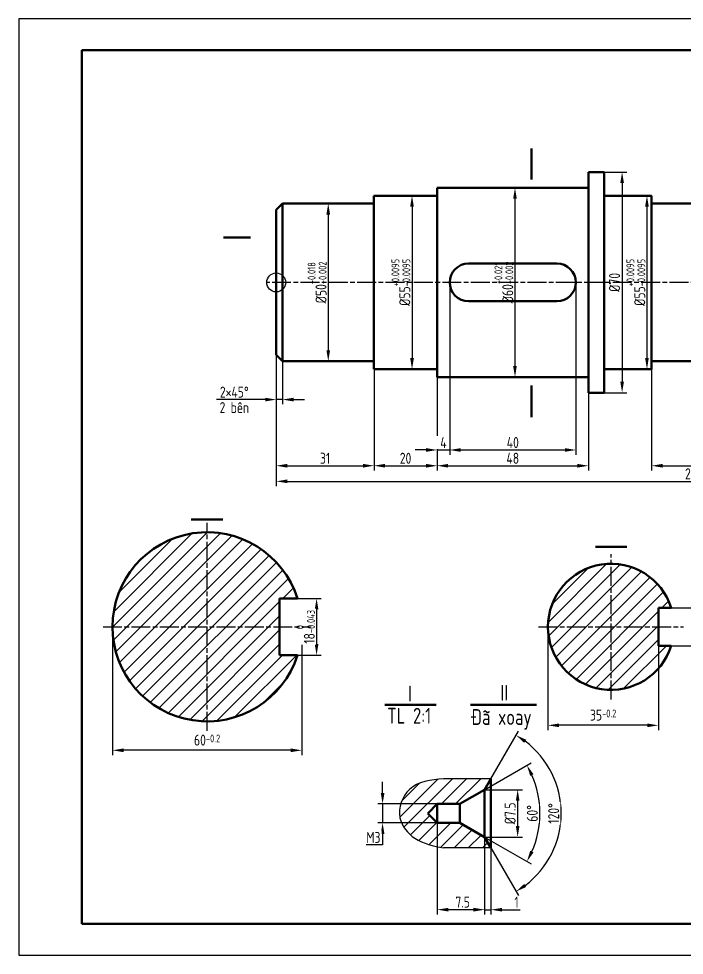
# Model space of a CAD drawing. Header units: millimetres. Extents: x -1651 to -1231, y -4335 to -4038.
# Drawn here: x -1651.2 to -1440.2, y -4334.6 to -4037.6 of the extents above; entities that cross this region are included whole.
import ezdxf

# ---------------------------------------------------------------- set-up
doc = ezdxf.new("R2010")
doc.units = ezdxf.units.MM
doc.header["$LTSCALE"] = 0.5
doc.linetypes.add('AM_ISO08W050', pattern=[18, 12, -1.5, 3, -1.5])
for name, color, linetype, lineweight in [('AM_0', 7, 'Continuous', 50), ('AM_4', 3, 'Continuous', 25), ('AM_5', 3, 'Continuous', 25), ('AM_7', 4, 'AM_ISO08W050', 25), ('AM_8', 1, 'Continuous', 25)]:
    doc.layers.add(name, color=color, linetype=linetype, lineweight=lineweight)
doc.styles.add('MyTemplate', font='tcvn+7284-2003i.ttf', dxfattribs={"width": 0.8, "height": 3.5})
doc.dimstyles.new('MyTemplate', dxfattribs={"dimtxt": 3.5, "dimasz": 3.5, "dimexe": 1.5, "dimexo": 0, "dimtad": 1, "dimtoh": 1, "dimdsep": 46, "dimtxsty": 'MyTemplate', "dimcen": 5, "dimclrd": 3, "dimclre": 3, "dimclrt": 1, "dimadec": 0, "dimazin": 0, "dimtfac": 1, "dimtmove": 0, "dimatfit": 3, "dimfxl": 1, "dimtfill": 1, "dimlwd": 25, "dimlwe": 25, "dimarcsym": 0})
doc.dimstyles.new('MyTemplate$2', dxfattribs={"dimtxt": 3.5, "dimasz": 3.5, "dimexe": 1.5, "dimexo": 0, "dimtad": 1, "dimtoh": 1, "dimdsep": 46, "dimtxsty": 'MyTemplate', "dimcen": 5, "dimclrd": 3, "dimclre": 3, "dimclrt": 1, "dimadec": 0, "dimazin": 0, "dimtfac": 1, "dimtmove": 0, "dimatfit": 3, "dimfxl": 1, "dimtfill": 1, "dimlwd": 25, "dimlwe": 25, "dimarcsym": 0})

# ---------------------------------------------------------------- blocks, each defined once
blk = doc.blocks.new('*D3')
at = {"color": 3, "lineweight": 25, "transparency": 16777216}
for p, q in [((-1553.04, -4096.17), (-1554.54, -4096.17)), ((-1553.04, -4099.67), (-1553.04, -4142.67)), ((-1553.04, -4146.17), (-1554.54, -4146.17))]:
    blk.add_line(p, q, dxfattribs=at)
at = {"color": 3, "transparency": 16777216}
for points in [[(-1553.63, -4099.67), (-1552.46, -4099.67), (-1553.04, -4096.17)], [(-1553.63, -4142.67), (-1552.46, -4142.67), (-1553.04, -4146.17)]]:
    blk.add_solid(points, dxfattribs=at)
at = {"layer": 'Defpoints', "color": 0, "transparency": 16777216}
for p in [(-1553.04, -4096.17), (-1553.04, -4146.17), (-1553.04, -4146.17)]:
    blk.add_point(p, dxfattribs=at)
at = {"color": 1, "transparency": 16777216, "insert": (-1556.57, -4121.17), "char_height": 3.5, "attachment_point": 5, "rotation": 90, "style": 'MyTemplate', "bg_fill": 3, "box_fill_scale": 1.1, "bg_fill_color": 256, "bg_fill_true_color": 13158600, "bg_fill_transparency": 0}
blk.add_mtext('%%c50{}{\\H0.71x;\\C3;\\S+0.018^ +0.002;}', dxfattribs=at)
blk = doc.blocks.new('*D4')
at = {"color": 3, "lineweight": 25, "transparency": 16777216}
for p, q in [((-1528.54, -4093.67), (-1524.99, -4093.67)), ((-1526.49, -4097.17), (-1526.49, -4145.17)), ((-1528.54, -4148.67), (-1524.99, -4148.67))]:
    blk.add_line(p, q, dxfattribs=at)
at = {"color": 3, "transparency": 16777216}
for points in [[(-1527.08, -4097.17), (-1525.91, -4097.17), (-1526.49, -4093.67)], [(-1527.08, -4145.17), (-1525.91, -4145.17), (-1526.49, -4148.67)]]:
    blk.add_solid(points, dxfattribs=at)
at = {"layer": 'Defpoints', "color": 0, "transparency": 16777216}
for p in [(-1528.54, -4093.67), (-1528.54, -4148.67), (-1526.49, -4148.67)]:
    blk.add_point(p, dxfattribs=at)
at = {"color": 1, "transparency": 16777216, "insert": (-1530.02, -4121.17), "char_height": 3.5, "attachment_point": 5, "rotation": 90, "style": 'MyTemplate', "bg_fill": 3, "box_fill_scale": 1.1, "bg_fill_color": 256, "bg_fill_true_color": 13158600, "bg_fill_transparency": 0}
blk.add_mtext('%%c55{}{\\H0.71x;\\C3;\\S+0.0095^ -0.0095;}', dxfattribs=at)
blk = doc.blocks.new('*D5')
at = {"color": 3, "lineweight": 25, "transparency": 16777216}
for p, q in [((-1494.54, -4091.17), (-1492.35, -4091.17)), ((-1493.85, -4094.67), (-1493.85, -4147.67)), ((-1494.54, -4151.17), (-1492.35, -4151.17))]:
    blk.add_line(p, q, dxfattribs=at)
at = {"color": 3, "transparency": 16777216}
for points in [[(-1494.44, -4094.67), (-1493.27, -4094.67), (-1493.85, -4091.17)], [(-1494.44, -4147.67), (-1493.27, -4147.67), (-1493.85, -4151.17)]]:
    blk.add_solid(points, dxfattribs=at)
at = {"layer": 'Defpoints', "color": 0, "transparency": 16777216}
for p in [(-1494.54, -4091.17), (-1494.54, -4151.17), (-1493.85, -4151.17)]:
    blk.add_point(p, dxfattribs=at)
at = {"color": 1, "transparency": 16777216, "insert": (-1497.38, -4121.17), "char_height": 3.5, "attachment_point": 5, "rotation": 90, "style": 'MyTemplate', "bg_fill": 3, "box_fill_scale": 1.1, "bg_fill_color": 256, "bg_fill_true_color": 13158600, "bg_fill_transparency": 0}
blk.add_mtext('%%c60{}{\\H0.71x;\\C3;\\S+0.021^ +0.002;}', dxfattribs=at)
blk = doc.blocks.new('*D6')
at = {"color": 3, "lineweight": 25, "transparency": 16777216}
for p, q in [((-1465.54, -4086.17), (-1458.39, -4086.17)), ((-1459.89, -4089.67), (-1459.89, -4152.67)), ((-1465.54, -4156.17), (-1458.39, -4156.17))]:
    blk.add_line(p, q, dxfattribs=at)
at = {"color": 3, "transparency": 16777216}
for points in [[(-1460.47, -4089.67), (-1459.31, -4089.67), (-1459.89, -4086.17)], [(-1460.47, -4152.67), (-1459.31, -4152.67), (-1459.89, -4156.17)]]:
    blk.add_solid(points, dxfattribs=at)
at = {"layer": 'Defpoints', "color": 0, "transparency": 16777216}
for p in [(-1465.54, -4086.17), (-1465.54, -4156.17), (-1459.89, -4156.17)]:
    blk.add_point(p, dxfattribs=at)
at = {"color": 1, "transparency": 16777216, "insert": (-1462.29, -4121.17), "char_height": 3.5, "attachment_point": 5, "rotation": 90, "style": 'MyTemplate', "bg_fill": 3, "box_fill_scale": 1.1, "bg_fill_color": 256, "bg_fill_true_color": 13158600, "bg_fill_transparency": 0}
blk.add_mtext('%%c70', dxfattribs=at)
blk = doc.blocks.new('*D7')
at = {"color": 3, "lineweight": 25, "transparency": 16777216}
for p, q in [((-1454.75, -4093.67), (-1450.51, -4093.67)), ((-1452.01, -4097.17), (-1452.01, -4145.17)), ((-1454.75, -4148.67), (-1450.51, -4148.67))]:
    blk.add_line(p, q, dxfattribs=at)
at = {"color": 3, "transparency": 16777216}
for points in [[(-1452.59, -4097.17), (-1451.43, -4097.17), (-1452.01, -4093.67)], [(-1452.59, -4145.17), (-1451.43, -4145.17), (-1452.01, -4148.67)]]:
    blk.add_solid(points, dxfattribs=at)
at = {"layer": 'Defpoints', "color": 0, "transparency": 16777216}
for p in [(-1454.75, -4093.67), (-1454.75, -4148.67), (-1452.01, -4148.67)]:
    blk.add_point(p, dxfattribs=at)
at = {"color": 1, "transparency": 16777216, "insert": (-1455.53, -4121.17), "char_height": 3.5, "attachment_point": 5, "rotation": 90, "style": 'MyTemplate', "bg_fill": 3, "box_fill_scale": 1.1, "bg_fill_color": 256, "bg_fill_true_color": 13158600, "bg_fill_transparency": 0}
blk.add_mtext('%%c55{}{\\H0.71x;\\C3;\\S+0.0095^ -0.0095;}', dxfattribs=at)
blk = doc.blocks.new('*D13')
at = {"color": 3, "lineweight": 25, "transparency": 16777216}
for p, q in [((-1538.54, -4148.67), (-1538.54, -4180.81)), ((-1518.54, -4148.67), (-1518.54, -4180.81)), ((-1535.04, -4179.31), (-1522.04, -4179.31))]:
    blk.add_line(p, q, dxfattribs=at)
at = {"color": 3, "transparency": 16777216}
for points in [[(-1535.04, -4178.73), (-1535.04, -4179.9), (-1538.54, -4179.31)], [(-1522.04, -4178.73), (-1522.04, -4179.9), (-1518.54, -4179.31)]]:
    blk.add_solid(points, dxfattribs=at)
at = {"layer": 'Defpoints', "color": 0, "transparency": 16777216}
for p in [(-1538.54, -4148.67), (-1518.54, -4148.67), (-1518.54, -4179.31)]:
    blk.add_point(p, dxfattribs=at)
at = {"color": 1, "transparency": 16777216, "insert": (-1528.54, -4176.94), "char_height": 3.5, "attachment_point": 5, "style": 'MyTemplate', "bg_fill": 3, "box_fill_scale": 1.1, "bg_fill_color": 256, "bg_fill_true_color": 13158600, "bg_fill_transparency": 0}
blk.add_mtext('20', dxfattribs=at)
blk = doc.blocks.new('*D14')
at = {"color": 3, "lineweight": 25, "transparency": 16777216}
for p, q in [((-1518.54, -4151.17), (-1518.54, -4180.81)), ((-1470.54, -4151.17), (-1470.54, -4180.81)), ((-1515.04, -4179.31), (-1474.04, -4179.31))]:
    blk.add_line(p, q, dxfattribs=at)
at = {"color": 3, "transparency": 16777216}
for points in [[(-1515.04, -4178.73), (-1515.04, -4179.9), (-1518.54, -4179.31)], [(-1474.04, -4178.73), (-1474.04, -4179.9), (-1470.54, -4179.31)]]:
    blk.add_solid(points, dxfattribs=at)
at = {"layer": 'Defpoints', "color": 0, "transparency": 16777216}
for p in [(-1518.54, -4151.17), (-1470.54, -4151.17), (-1470.54, -4179.31)]:
    blk.add_point(p, dxfattribs=at)
at = {"color": 1, "transparency": 16777216, "insert": (-1494.54, -4176.94), "char_height": 3.5, "attachment_point": 5, "style": 'MyTemplate', "bg_fill": 3, "box_fill_scale": 1.1, "bg_fill_color": 256, "bg_fill_true_color": 13158600, "bg_fill_transparency": 0}
blk.add_mtext('48', dxfattribs=at)
blk = doc.blocks.new('*D15')
at = {"color": 3, "lineweight": 25, "transparency": 16777216}
for p, q in [((-1518.54, -4121.17), (-1518.54, -4175.81)), ((-1514.54, -4121.17), (-1514.54, -4175.81)), ((-1522.04, -4174.31), (-1525.54, -4174.31)), ((-1518.54, -4174.31), (-1514.54, -4174.31)), ((-1511.04, -4174.31), (-1507.54, -4174.31))]:
    blk.add_line(p, q, dxfattribs=at)
at = {"color": 3, "transparency": 16777216}
for points in [[(-1522.04, -4173.73), (-1522.04, -4174.9), (-1518.54, -4174.31)], [(-1511.04, -4173.73), (-1511.04, -4174.9), (-1514.54, -4174.31)]]:
    blk.add_solid(points, dxfattribs=at)
at = {"layer": 'Defpoints', "color": 0, "transparency": 16777216}
for p in [(-1518.54, -4121.17), (-1514.54, -4121.17)]:
    blk.add_point(p, dxfattribs=at)
at = {"color": 1, "transparency": 16777216, "insert": (-1516.54, -4171.94), "char_height": 3.5, "attachment_point": 5, "style": 'MyTemplate', "bg_fill": 3, "box_fill_scale": 1.1, "bg_fill_color": 256, "bg_fill_true_color": 13158600, "bg_fill_transparency": 0}
blk.add_mtext('4', dxfattribs=at)
at = {"layer": 'Defpoints', "color": 0, "transparency": 16777216}
blk.add_point((-1514.54, -4174.31), dxfattribs=at)
blk = doc.blocks.new('*D16')
at = {"color": 3, "lineweight": 25, "transparency": 16777216}
for p, q in [((-1569.54, -4143.45), (-1569.54, -4159.83)), ((-1567.54, -4146.17), (-1567.54, -4159.83)), ((-1573.04, -4158.33), (-1588.43, -4158.33)), ((-1567.54, -4158.33), (-1569.54, -4158.33)), ((-1564.04, -4158.33), (-1560.54, -4158.33))]:
    blk.add_line(p, q, dxfattribs=at)
at = {"color": 3, "transparency": 16777216}
for points in [[(-1573.04, -4157.75), (-1573.04, -4158.92), (-1569.54, -4158.33)], [(-1564.04, -4157.75), (-1564.04, -4158.92), (-1567.54, -4158.33)]]:
    blk.add_solid(points, dxfattribs=at)
at = {"layer": 'Defpoints', "color": 0, "transparency": 16777216}
for p in [(-1569.54, -4143.45), (-1567.54, -4146.17), (-1567.54, -4158.33)]:
    blk.add_point(p, dxfattribs=at)
at = {"color": 1, "transparency": 16777216, "insert": (-1582.82, -4155.96), "char_height": 3.5, "attachment_point": 5, "style": 'MyTemplate', "bg_fill": 3, "box_fill_scale": 1.1, "bg_fill_color": 256, "bg_fill_true_color": 13158600, "bg_fill_transparency": 0}
blk.add_mtext('2×45%%d', dxfattribs=at)
at = {"color": 1, "transparency": 16777216, "insert": (-1582.82, -4160.88), "char_height": 3.5, "attachment_point": 5, "style": 'MyTemplate', "bg_fill": 3, "box_fill_scale": 1.1, "bg_fill_color": 256, "bg_fill_true_color": 13158600, "bg_fill_transparency": 0}
blk.add_mtext('2 bên', dxfattribs=at)
blk = doc.blocks.new('*D18')
at = {"layer": 'AM_0', "color": 3, "lineweight": 25, "transparency": 16777216}
for p, q in [((-1621.45, -4230.39), (-1621.45, -4271.06)), ((-1561.45, -4230.39), (-1561.45, -4271.06)), ((-1564.95, -4269.56), (-1617.95, -4269.56))]:
    blk.add_line(p, q, dxfattribs=at)
at = {"layer": 'AM_0', "color": 3, "transparency": 16777216}
for points in [[(-1617.95, -4268.97), (-1617.95, -4270.14), (-1621.45, -4269.56)], [(-1564.95, -4268.97), (-1564.95, -4270.14), (-1561.45, -4269.56)]]:
    blk.add_solid(points, dxfattribs=at)
at = {"layer": 'Defpoints', "color": 0, "transparency": 16777216}
for p in [(-1621.45, -4230.39), (-1561.45, -4230.39), (-1621.45, -4269.56)]:
    blk.add_point(p, dxfattribs=at)
at = {"layer": 'AM_0', "color": 1, "transparency": 16777216, "insert": (-1591.45, -4266.31), "char_height": 3.5, "attachment_point": 5, "style": 'MyTemplate', "bg_fill": 3, "box_fill_scale": 1.1, "bg_fill_color": 256, "bg_fill_true_color": 13158600, "bg_fill_transparency": 0}
blk.add_mtext('60{}{\\A0;{\\H1.5x;}{\\A2;\\H0.71x;\\C3;-0.2}}', dxfattribs=at)
blk = doc.blocks.new('*D19')
at = {"layer": 'AM_0', "color": 3, "lineweight": 25, "transparency": 16777216}
for p, q in [((-1483.39, -4230.39), (-1483.39, -4263.13)), ((-1448.39, -4230.39), (-1448.39, -4263.13)), ((-1451.89, -4261.63), (-1479.89, -4261.63))]:
    blk.add_line(p, q, dxfattribs=at)
at = {"layer": 'AM_0', "color": 3, "transparency": 16777216}
for points in [[(-1479.89, -4261.05), (-1479.89, -4262.22), (-1483.39, -4261.63)], [(-1451.89, -4261.05), (-1451.89, -4262.22), (-1448.39, -4261.63)]]:
    blk.add_solid(points, dxfattribs=at)
at = {"layer": 'Defpoints', "color": 0, "transparency": 16777216}
for p in [(-1483.39, -4230.39), (-1448.39, -4230.39), (-1483.39, -4261.63)]:
    blk.add_point(p, dxfattribs=at)
at = {"layer": 'AM_0', "color": 1, "transparency": 16777216, "insert": (-1465.89, -4258.38), "char_height": 3.5, "attachment_point": 5, "style": 'MyTemplate', "bg_fill": 3, "box_fill_scale": 1.1, "bg_fill_color": 256, "bg_fill_true_color": 13158600, "bg_fill_transparency": 0}
blk.add_mtext('35{}{\\A0;{\\H1.5x;}{\\A2;\\H0.71x;\\C3;-0.2}}', dxfattribs=at)
blk = doc.blocks.new('*D20')
at = {"color": 3, "lineweight": 25, "transparency": 16777216}
for p, q in [((-1568.45, -4221.39), (-1555.24, -4221.39)), ((-1556.74, -4224.89), (-1556.74, -4235.89)), ((-1568.45, -4239.39), (-1555.24, -4239.39))]:
    blk.add_line(p, q, dxfattribs=at)
at = {"color": 3, "transparency": 16777216}
for points in [[(-1557.33, -4224.89), (-1556.16, -4224.89), (-1556.74, -4221.39)], [(-1557.33, -4235.89), (-1556.16, -4235.89), (-1556.74, -4239.39)]]:
    blk.add_solid(points, dxfattribs=at)
at = {"layer": 'Defpoints', "color": 0, "transparency": 16777216}
for p in [(-1568.45, -4221.39), (-1568.45, -4239.39), (-1556.74, -4239.39)]:
    blk.add_point(p, dxfattribs=at)
at = {"color": 1, "transparency": 16777216, "insert": (-1560.27, -4230.39), "char_height": 3.5, "attachment_point": 5, "rotation": 90, "style": 'MyTemplate', "bg_fill": 3, "box_fill_scale": 1.1, "bg_fill_color": 256, "bg_fill_true_color": 13158600, "bg_fill_transparency": 0}
blk.add_mtext('18{}{\\H0.71x;\\C3;\\S 0^ -0.043;}', dxfattribs=at)
blk = doc.blocks.new('*D21')
at = {"color": 3, "lineweight": 25, "transparency": 16777216}
for p, q in [((-1437.42, -4224.39), (-1437.42, -4220.89)), ((-1437.42, -4220.89), (-1426.01, -4220.89)), ((-1444.31, -4224.39), (-1435.92, -4224.39)), ((-1437.42, -4232.89), (-1437.42, -4227.89)), ((-1444.31, -4236.39), (-1435.92, -4236.39))]:
    blk.add_line(p, q, dxfattribs=at)
at = {"color": 3, "transparency": 16777216}
for points in [[(-1438.01, -4227.89), (-1436.84, -4227.89), (-1437.42, -4224.39)], [(-1438.01, -4232.89), (-1436.84, -4232.89), (-1437.42, -4236.39)]]:
    blk.add_solid(points, dxfattribs=at)
at = {"layer": 'Defpoints', "color": 0, "transparency": 16777216}
for p in [(-1444.31, -4224.39), (-1437.42, -4224.39), (-1444.31, -4236.39)]:
    blk.add_point(p, dxfattribs=at)
at = {"color": 1, "transparency": 16777216, "insert": (-1431.41, -4217.37), "char_height": 3.5, "attachment_point": 5, "style": 'MyTemplate', "bg_fill": 3, "box_fill_scale": 1.1, "bg_fill_color": 256, "bg_fill_true_color": 13158600, "bg_fill_transparency": 0}
blk.add_mtext('12{}{\\H0.71x;\\C3;\\S 0^ -0.043;}', dxfattribs=at)
blk = doc.blocks.new('*D22')
at = {"layer": 'AM_4', "color": 3, "lineweight": 25, "transparency": 16777216}
for p, q in [((-1518.5, -4289.56), (-1518.5, -4321.59)), ((-1503.5, -4289.56), (-1503.5, -4321.59)), ((-1515, -4320.09), (-1507, -4320.09))]:
    blk.add_line(p, q, dxfattribs=at)
at = {"layer": 'AM_4', "color": 3, "transparency": 16777216}
for points in [[(-1515, -4319.51), (-1515, -4320.68), (-1518.5, -4320.09)], [(-1507, -4319.51), (-1507, -4320.68), (-1503.5, -4320.09)]]:
    blk.add_solid(points, dxfattribs=at)
at = {"layer": 'Defpoints', "color": 0, "transparency": 16777216}
for p in [(-1518.5, -4289.56), (-1503.5, -4289.56), (-1503.5, -4320.09)]:
    blk.add_point(p, dxfattribs=at)
at = {"layer": 'AM_4', "color": 1, "transparency": 16777216, "insert": (-1510.43, -4317.69), "char_height": 3.5, "attachment_point": 5, "style": 'MyTemplate', "bg_fill": 3, "box_fill_scale": 1.1, "bg_fill_color": 256, "bg_fill_true_color": 13158600, "bg_fill_transparency": 0}
blk.add_mtext('7.5\\P', dxfattribs=at)
blk = doc.blocks.new('*D23')
at = {"layer": 'AM_4', "color": 3, "lineweight": 25, "transparency": 16777216}
for p, q in [((-1503.5, -4289.56), (-1503.5, -4321.61)), ((-1501.5, -4289.56), (-1501.5, -4321.61)), ((-1507, -4320.11), (-1510.5, -4320.11)), ((-1503.5, -4320.11), (-1501.5, -4320.11)), ((-1498, -4320.11), (-1492.23, -4320.11))]:
    blk.add_line(p, q, dxfattribs=at)
at = {"layer": 'AM_4', "color": 3, "transparency": 16777216}
for points in [[(-1507, -4319.53), (-1507, -4320.69), (-1503.5, -4320.11)], [(-1498, -4319.53), (-1498, -4320.69), (-1501.5, -4320.11)]]:
    blk.add_solid(points, dxfattribs=at)
at = {"layer": 'Defpoints', "color": 0, "transparency": 16777216}
for p in [(-1503.5, -4289.56), (-1501.5, -4289.56), (-1501.5, -4320.11)]:
    blk.add_point(p, dxfattribs=at)
at = {"layer": 'AM_4', "color": 1, "transparency": 16777216, "insert": (-1493.36, -4317.74), "char_height": 3.5, "attachment_point": 5, "style": 'MyTemplate', "bg_fill": 3, "box_fill_scale": 1.1, "bg_fill_color": 256, "bg_fill_true_color": 13158600, "bg_fill_transparency": 0}
blk.add_mtext('1', dxfattribs=at)
blk = doc.blocks.new('*D24')
at = {"layer": 'AM_4', "color": 3, "lineweight": 25, "transparency": 16777216}
for p, q in [((-1503.5, -4282.05), (-1491.5, -4282.05)), ((-1493, -4285.55), (-1493, -4293.56)), ((-1503.5, -4297.06), (-1491.5, -4297.06))]:
    blk.add_line(p, q, dxfattribs=at)
at = {"layer": 'AM_4', "color": 3, "transparency": 16777216}
for points in [[(-1493.58, -4285.55), (-1492.41, -4285.55), (-1493, -4282.05)], [(-1493.58, -4293.56), (-1492.41, -4293.56), (-1493, -4297.06)]]:
    blk.add_solid(points, dxfattribs=at)
at = {"layer": 'Defpoints', "color": 0, "transparency": 16777216}
for p in [(-1503.5, -4282.05), (-1503.5, -4297.06), (-1493, -4297.06)]:
    blk.add_point(p, dxfattribs=at)
at = {"layer": 'AM_4', "color": 1, "transparency": 16777216, "insert": (-1495.39, -4289.56), "char_height": 3.5, "attachment_point": 5, "rotation": 90, "style": 'MyTemplate', "bg_fill": 3, "box_fill_scale": 1.1, "bg_fill_color": 256, "bg_fill_true_color": 13158600, "bg_fill_transparency": 0}
blk.add_mtext('%%c7.5', dxfattribs=at)
blk = doc.blocks.new('*D25')
at = {"layer": 'AM_5', "color": 3, "lineweight": 25, "transparency": 16777216}
for p, q in [((-1503.5, -4282.05), (-1488.76, -4273.55)), ((-1503.5, -4297.06), (-1488.76, -4305.57))]:
    blk.add_line(p, q, dxfattribs=at)
blk.add_arc((-1516.49, -4289.56), 30.52, 336.5746, 23.4254, dxfattribs=at)
at = {"layer": 'AM_5', "color": 3, "transparency": 16777216}
for points in [[(-1489.01, -4277.69), (-1487.97, -4277.16), (-1490.06, -4274.3)], [(-1487.97, -4301.95), (-1489.01, -4301.43), (-1490.06, -4304.82)]]:
    blk.add_solid(points, dxfattribs=at)
at = {"layer": 'Defpoints', "color": 0, "transparency": 16777216}
for p in [(-1503.5, -4282.05), (-1511.3, -4286.56), (-1511.3, -4292.56), (-1503.5, -4297.06), (-1486.44, -4294.86)]:
    blk.add_point(p, dxfattribs=at)
at = {"layer": 'AM_5', "color": 1, "transparency": 16777216, "insert": (-1488.35, -4289.56), "char_height": 3.5, "attachment_point": 5, "rotation": 90, "style": 'MyTemplate', "bg_fill": 3, "box_fill_scale": 1.1, "bg_fill_color": 256, "bg_fill_true_color": 13158600, "bg_fill_transparency": 0}
blk.add_mtext('60°', dxfattribs=at)
blk = doc.blocks.new('*D26')
at = {"layer": 'AM_5', "color": 3, "lineweight": 25, "transparency": 16777216}
for p, q in [((-1501.5, -4278.59), (-1492.77, -4263.47)), ((-1501.5, -4300.52), (-1492.77, -4315.64))]:
    blk.add_line(p, q, dxfattribs=at)
blk.add_arc((-1507.83, -4289.56), 28.62, 307.0117, 52.9883, dxfattribs=at)
at = {"layer": 'AM_5', "color": 3, "transparency": 16777216}
for points in [[(-1490.92, -4267.19), (-1490.28, -4266.22), (-1493.52, -4264.77)], [(-1490.28, -4312.89), (-1490.92, -4311.92), (-1493.52, -4314.34)]]:
    blk.add_solid(points, dxfattribs=at)
at = {"layer": 'Defpoints', "color": 0, "transparency": 16777216}
for p in [(-1501.5, -4278.59), (-1503.5, -4282.05), (-1503.5, -4297.06), (-1501.5, -4300.52), (-1480.94, -4299.34)]:
    blk.add_point(p, dxfattribs=at)
at = {"layer": 'AM_5', "color": 1, "transparency": 16777216, "insert": (-1481.59, -4289.56), "char_height": 3.5, "attachment_point": 5, "rotation": 90, "style": 'MyTemplate', "bg_fill": 3, "box_fill_scale": 1.1, "bg_fill_color": 256, "bg_fill_true_color": 13158600, "bg_fill_transparency": 0}
blk.add_mtext('120°', dxfattribs=at)
blk = doc.blocks.new('*D27')
at = {"layer": 'AM_4', "color": 3, "lineweight": 25, "transparency": 16777216}
for p, q in [((-1535.82, -4283.06), (-1535.82, -4279.56)), ((-1518.5, -4286.56), (-1537.32, -4286.56)), ((-1535.82, -4286.56), (-1535.82, -4292.56)), ((-1518.5, -4292.56), (-1537.32, -4292.56)), ((-1535.82, -4296.06), (-1535.82, -4299.56)), ((-1535.82, -4299.56), (-1541.04, -4299.56))]:
    blk.add_line(p, q, dxfattribs=at)
at = {"layer": 'AM_4', "color": 3, "transparency": 16777216}
for points in [[(-1536.4, -4283.06), (-1535.23, -4283.06), (-1535.82, -4286.56)], [(-1536.4, -4296.06), (-1535.23, -4296.06), (-1535.82, -4292.56)]]:
    blk.add_solid(points, dxfattribs=at)
at = {"layer": 'Defpoints', "color": 0, "transparency": 16777216}
for p in [(-1518.5, -4286.56), (-1535.82, -4292.56), (-1518.5, -4292.56)]:
    blk.add_point(p, dxfattribs=at)
at = {"layer": 'AM_4', "color": 1, "transparency": 16777216, "insert": (-1538.74, -4297.18), "char_height": 3.5, "attachment_point": 5, "style": 'MyTemplate', "bg_fill": 3, "box_fill_scale": 1.1, "bg_fill_color": 256, "bg_fill_true_color": 13158600, "bg_fill_transparency": 0}
blk.add_mtext('M3', dxfattribs=at)
blk = doc.blocks.new('*D28')
at = {"layer": 'AM_0', "color": 3, "lineweight": 25, "transparency": 16777216}
for p, q in [((-1514.54, -4121.17), (-1514.54, -4175.82)), ((-1474.54, -4121.17), (-1474.54, -4175.82)), ((-1511.04, -4174.32), (-1478.04, -4174.32))]:
    blk.add_line(p, q, dxfattribs=at)
at = {"layer": 'AM_0', "color": 3, "transparency": 16777216}
for points in [[(-1511.04, -4173.73), (-1511.04, -4174.9), (-1514.54, -4174.32)], [(-1478.04, -4173.73), (-1478.04, -4174.9), (-1474.54, -4174.32)]]:
    blk.add_solid(points, dxfattribs=at)
at = {"layer": 'Defpoints', "color": 0, "transparency": 16777216}
for p in [(-1514.54, -4121.17), (-1474.54, -4121.17), (-1474.54, -4174.32)]:
    blk.add_point(p, dxfattribs=at)
at = {"layer": 'AM_0', "color": 1, "transparency": 16777216, "insert": (-1494.54, -4171.94), "char_height": 3.5, "attachment_point": 5, "style": 'MyTemplate', "bg_fill": 3, "box_fill_scale": 1.1, "bg_fill_color": 256, "bg_fill_true_color": 13158600, "bg_fill_transparency": 0}
blk.add_mtext('40', dxfattribs=at)
blk = doc.blocks.new('*D30')
at = {"layer": 'AM_0', "color": 3, "lineweight": 25, "transparency": 16777216}
for p, q in [((-1450.54, -4146.17), (-1450.54, -4180.81)), ((-1421.54, -4146.17), (-1421.54, -4180.81)), ((-1447.04, -4179.31), (-1425.04, -4179.31))]:
    blk.add_line(p, q, dxfattribs=at)
at = {"layer": 'AM_0', "color": 3, "transparency": 16777216}
for points in [[(-1447.04, -4178.73), (-1447.04, -4179.9), (-1450.54, -4179.31)], [(-1425.04, -4178.73), (-1425.04, -4179.9), (-1421.54, -4179.31)]]:
    blk.add_solid(points, dxfattribs=at)
at = {"layer": 'Defpoints', "color": 0, "transparency": 16777216}
for p in [(-1450.54, -4146.17), (-1421.54, -4146.17), (-1421.54, -4179.31)]:
    blk.add_point(p, dxfattribs=at)
at = {"layer": 'AM_0', "color": 1, "transparency": 16777216, "insert": (-1436.04, -4176.94), "char_height": 3.5, "attachment_point": 5, "style": 'MyTemplate', "bg_fill": 3, "box_fill_scale": 1.1, "bg_fill_color": 256, "bg_fill_true_color": 13158600, "bg_fill_transparency": 0}
blk.add_mtext('29', dxfattribs=at)
blk = doc.blocks.new('*D31')
at = {"layer": 'AM_0', "color": 3, "lineweight": 25, "transparency": 16777216}
for p, q in [((-1569.54, -4121.18), (-1569.54, -4180.81)), ((-1538.54, -4121.18), (-1538.54, -4180.81)), ((-1566.04, -4179.31), (-1542.04, -4179.31))]:
    blk.add_line(p, q, dxfattribs=at)
at = {"layer": 'AM_0', "color": 3, "transparency": 16777216}
for points in [[(-1566.04, -4178.73), (-1566.04, -4179.9), (-1569.54, -4179.31)], [(-1542.04, -4178.73), (-1542.04, -4179.9), (-1538.54, -4179.31)]]:
    blk.add_solid(points, dxfattribs=at)
at = {"layer": 'Defpoints', "color": 0, "transparency": 16777216}
for p in [(-1569.54, -4121.18), (-1538.54, -4121.18), (-1538.54, -4179.31)]:
    blk.add_point(p, dxfattribs=at)
at = {"layer": 'AM_0', "color": 1, "transparency": 16777216, "insert": (-1554.04, -4176.94), "char_height": 3.5, "attachment_point": 5, "style": 'MyTemplate', "bg_fill": 3, "box_fill_scale": 1.1, "bg_fill_color": 256, "bg_fill_true_color": 13158600, "bg_fill_transparency": 0}
blk.add_mtext('31', dxfattribs=at)
blk = doc.blocks.new('*D32')
at = {"layer": 'AM_0', "color": 3, "lineweight": 25, "transparency": 16777216}
for p, q in [((-1299.86, -4137.55), (-1299.86, -4185.76)), ((-1569.54, -4142.55), (-1569.54, -4185.76)), ((-1566.04, -4184.26), (-1303.36, -4184.26))]:
    blk.add_line(p, q, dxfattribs=at)
at = {"layer": 'AM_0', "color": 3, "transparency": 16777216}
for points in [[(-1566.04, -4183.67), (-1566.04, -4184.84), (-1569.54, -4184.26)], [(-1303.36, -4183.67), (-1303.36, -4184.84), (-1299.86, -4184.26)]]:
    blk.add_solid(points, dxfattribs=at)
at = {"layer": 'Defpoints', "color": 0, "transparency": 16777216}
for p in [(-1299.86, -4137.55), (-1569.54, -4142.55), (-1299.86, -4184.26)]:
    blk.add_point(p, dxfattribs=at)
at = {"layer": 'AM_0', "color": 1, "transparency": 16777216, "insert": (-1434.7, -4181.88), "char_height": 3.5, "attachment_point": 5, "style": 'MyTemplate', "bg_fill": 3, "box_fill_scale": 1.1, "bg_fill_color": 256, "bg_fill_true_color": 13158600, "bg_fill_transparency": 0}
blk.add_mtext('269.68', dxfattribs=at)

msp = doc.modelspace()

# ---------------------------------------------------------------- hatches: boundary and pattern name
at = {"layer": 'AM_8'}
h = msp.add_hatch(dxfattribs=at)
h.set_pattern_fill('ANSI31', color=256)
h.set_pattern_definition([(45, (-8.0074, 36.639), (-2.245064, 2.245064), [])])
h.paths.add_polyline_path([(-1568.454, -4221.393), (-1562.836, -4221.393, 6.5131307), (-1562.836, -4239.393), (-1568.454, -4239.393)])
h = msp.add_hatch(dxfattribs=at)
h.set_pattern_fill('ANSI31', color=256)
h.set_pattern_definition([(45, (-24.7525, 0), (-2.245064, 2.245064), [])])
h.paths.add_polyline_path([(-1444.306, -4236.393), (-1448.385, -4236.393), (-1448.385, -4224.393), (-1444.306, -4224.393, 6.5131307)])
h = msp.add_hatch(dxfattribs=at)
h.set_pattern_fill('ANSI31', color=256)
h.set_pattern_definition([(45, (-4.5663, 135.6517), (-2.245064, 2.245064), [])])
edge = h.paths.add_edge_path()
edge.add_spline(control_points=[(-1516.496, -4278.589), (-1520.549, -4279.001), (-1527.971, -4279.754), (-1532.054, -4290.91), (-1525.541, -4298.706), (-1519.683, -4299.884), (-1516.496, -4300.524)], knot_values=[0, 0, 0, 0, 11.3466495, 20.7806445, 28.8172401, 38.4071631, 38.4071631, 38.4071631, 38.4071631], degree=3, periodic=0)
edge.add_line((-1516.496, -4300.524), (-1501.496, -4300.524))
edge.add_line((-1501.496, -4300.524), (-1503.496, -4297.06))
edge.add_line((-1503.496, -4297.06), (-1511.296, -4292.557))
edge.add_line((-1511.296, -4292.557), (-1518.496, -4292.557))
edge.add_line((-1518.496, -4292.557), (-1521.496, -4289.557))
edge.add_line((-1521.496, -4289.557), (-1518.496, -4286.557))
edge.add_line((-1518.496, -4286.557), (-1511.296, -4286.557))
edge.add_line((-1511.296, -4286.557), (-1503.496, -4282.053))
edge.add_line((-1503.496, -4282.053), (-1501.496, -4278.589))
edge.add_line((-1501.496, -4278.589), (-1516.496, -4278.589))

# ---------------------------------------------------------------- linework, layer by layer
at = {"layer": 'AM_0'}
for p, q in [((-1241.167, -4047.555), (-1631.167, -4047.555)), ((-1631.167, -4047.555), (-1631.167, -4324.555)), ((-1488.633, -4078.742), (-1488.633, -4088.589)), ((-1470.545, -4091.173), (-1470.545, -4086.173)), ((-1470.545, -4086.173), (-1465.545, -4086.173)), ((-1465.545, -4086.173), (-1465.545, -4093.673)), ((-1518.545, -4093.673), (-1518.545, -4091.173)), ((-1518.545, -4091.173), (-1470.545, -4091.173)), ((-1470.545, -4091.173), (-1470.545, -4151.173)), ((-1538.545, -4096.173), (-1538.545, -4093.673)), ((-1538.545, -4093.673), (-1518.545, -4093.673)), ((-1518.545, -4093.673), (-1518.545, -4148.673)), ((-1465.545, -4093.673), (-1450.545, -4093.673)), ((-1465.545, -4093.673), (-1465.545, -4148.673)), ((-1450.545, -4093.673), (-1450.545, -4096.173)), ((-1569.545, -4098.173), (-1567.545, -4096.173)), ((-1567.545, -4096.173), (-1538.545, -4096.173)), ((-1567.545, -4096.173), (-1567.545, -4146.173)), ((-1538.545, -4096.173), (-1538.545, -4146.173)), ((-1538.545, -4096.173), (-1538.545, -4146.173)), ((-1450.545, -4096.173), (-1421.545, -4096.173)), ((-1450.545, -4096.173), (-1450.545, -4146.173)), ((-1586.282, -4106.979), (-1577.671, -4106.979)), ((-1567.545, -4146.173), (-1538.545, -4146.173)), ((-1538.545, -4146.173), (-1538.545, -4148.673)), ((-1538.545, -4148.673), (-1518.545, -4148.673)), ((-1518.545, -4148.673), (-1518.545, -4151.173)), ((-1465.545, -4156.173), (-1465.545, -4148.673)), ((-1465.545, -4148.673), (-1450.545, -4148.673)), ((-1450.545, -4148.673), (-1450.545, -4146.173)), ((-1450.545, -4146.173), (-1421.545, -4146.173)), ((-1518.545, -4151.173), (-1470.545, -4151.173)), ((-1470.545, -4151.173), (-1470.545, -4156.173)), ((-1470.545, -4156.173), (-1465.545, -4156.173)), ((-1596.498, -4196.321), (-1586.498, -4196.321)), ((-1468.351, -4204.981), (-1458.351, -4204.981)), ((-1568.454, -4239.393), (-1568.454, -4221.393)), ((-1568.454, -4221.393), (-1562.836, -4221.393)), ((-1448.385, -4236.393), (-1448.385, -4224.393)), ((-1448.385, -4224.393), (-1444.306, -4224.393)), ((-1448.385, -4236.393), (-1444.306, -4236.393)), ((-1568.454, -4239.393), (-1562.836, -4239.393)), ((-1535.092, -4255.168), (-1518.807, -4255.168)), ((-1507.935, -4255.168), (-1487.001, -4255.168)), ((-1503.496, -4282.053), (-1501.496, -4278.589)), ((-1501.496, -4300.524), (-1501.496, -4278.589)), ((-1511.296, -4286.557), (-1503.496, -4282.053)), ((-1503.496, -4289.557), (-1503.496, -4282.053)), ((-1518.496, -4286.557), (-1521.496, -4289.557)), ((-1518.496, -4289.557), (-1518.496, -4286.557)), ((-1518.496, -4286.557), (-1511.296, -4286.557)), ((-1511.296, -4286.557), (-1511.296, -4292.557)), ((-1518.496, -4292.557), (-1521.496, -4289.557)), ((-1518.496, -4289.557), (-1518.496, -4292.557)), ((-1503.496, -4289.557), (-1503.496, -4297.06)), ((-1518.496, -4292.557), (-1511.296, -4292.557)), ((-1511.296, -4292.557), (-1503.496, -4297.06)), ((-1503.496, -4297.06), (-1501.496, -4300.524)), ((-1631.167, -4324.555), (-1241.167, -4324.555))]:
    msp.add_line(p, q, dxfattribs=at)
for centre, radius, start, end in [((-1480.545, -4121.173), 6, 270, 90), ((-1591.454, -4230.393), 30, 17.4576, 342.5424), ((-1463.385, -4230.393), 20, 17.4576, 342.5424)]:
    msp.add_arc(centre, radius, start, end, dxfattribs=at)
at = {"layer": 'AM_4'}
for p, q in [((-1651.167, -4037.555), (-1651.167, -4334.555)), ((-1231.167, -4037.555), (-1651.167, -4037.555)), ((-1501.496, -4278.589), (-1516.496, -4278.589)), ((-1501.496, -4300.524), (-1516.496, -4300.524)), ((-1651.167, -4334.555), (-1231.167, -4334.555))]:
    msp.add_line(p, q, dxfattribs=at)
msp.add_spline([(-1516.496, -4278.589), (-1527.319, -4281.997), (-1530.304, -4290.947), (-1525.579, -4297.448), (-1516.496, -4300.524)], degree=3, dxfattribs=at)

# ---------------------------------------------------------------- texts
at = {"layer": 'AM_0', "insert": (-1527.389, -4258.6), "char_height": 5, "attachment_point": 5, "style": 'MyTemplate'}
msp.add_mtext_dynamic_manual_height_columns('{\\C2;TL 2:1}', width=15.73276, gutter_width=17.5, heights=[0], dxfattribs=at)
at = {"layer": 'AM_4', "char_height": 5, "attachment_point": 1, "style": 'MyTemplate'}
for s, insert in [('{\\C2;I}', (-1527.731, -4249.06)), ('{\\C2;II}', (-1498.486, -4248.802))]:
    msp.add_mtext_dynamic_manual_height_columns(s, width=9.04956, gutter_width=17.5, heights=[0], dxfattribs=dict(at, insert=insert))

# ---------------------------------------------------------------- next in the draw order: dimensions: what is measured, and where the dimension line sits
dim = msp.add_linear_dim(base=(-1459.889, -4156.173), p1=(-1465.545, -4086.173), p2=(-1465.545, -4156.173), angle=90, text='%%c<>', dimstyle='MyTemplate')
dim.commit()
dim.dimension.update_dxf_attribs({"geometry": '*D6', "text_midpoint": (-1462.287, -4121.173)})
for base, p1, p2, text, override, picture, middle in [((-1493.854, -4151.173), (-1494.545, -4091.173), (-1494.545, -4151.173), '%%c<>{}{\\H0.71x;\\C3;\\S+0.021^ +0.002;}', {"dimtp": 0.021, "dimtm": -0.002, "dimtdec": 4, "dimtzin": 8}, '*D5', (-1497.378, -4121.173)), ((-1526.495, -4148.673), (-1528.545, -4093.673), (-1528.545, -4148.673), '%%c<>{}{\\H0.71x;\\C3;\\S+0.0095^ -0.0095;}', {"dimtp": 0.0095, "dimtm": 0.0095, "dimtdec": 4, "dimtzin": 8}, '*D4', (-1530.019, -4121.173)), ((-1553.045, -4146.173), (-1553.045, -4096.173), (-1553.045, -4146.173), '%%c<>{}{\\H0.71x;\\C3;\\S+0.018^ +0.002;}', {"dimtp": 0.018, "dimtm": -0.002, "dimtdec": 3, "dimtzin": 8}, '*D3', (-1556.569, -4121.173)), ((-1437.422, -4224.393), (-1444.306, -4236.393), (-1444.306, -4224.393), '<>{}{\\H0.71x;\\C3;\\S 0^ -0.043;}', {"dimtp": 0, "dimtm": 0.043, "dimtdec": 3, "dimtzin": 8}, '*D21', (-1431.406, -4217.369))]:
    dim = msp.add_linear_dim(base=base, p1=p1, p2=p2, angle=90, text=text, dimstyle='MyTemplate', override=override)
    dim.commit()
    dim.dimension.update_dxf_attribs({"geometry": picture, "text_midpoint": middle})
at = {"layer": 'AM_0'}
for base, p1, p2, picture, middle in [((-1621.454, -4269.557), (-1561.454, -4230.393), (-1621.454, -4230.393), '*D18', (-1591.454, -4266.307)), ((-1483.385, -4261.634), (-1448.385, -4230.393), (-1483.385, -4230.393), '*D19', (-1465.885, -4258.384))]:
    dim = msp.add_linear_dim(base=base, p1=p1, p2=p2, text='<>{}{\\A0;{\\H1.5x;}{\\A2;\\H0.71x;\\C3;-0.2}}', dimstyle='MyTemplate', override={"dimtp": -0.2, "dimtm": 0, "dimtdec": 2, "dimtzin": 8}, dxfattribs=at)
    dim.commit()
    dim.dimension.update_dxf_attribs({"geometry": picture, "text_midpoint": middle})
at = {"layer": 'AM_4'}
dim = msp.add_linear_dim(base=(-1503.496, -4320.092), p1=(-1518.496, -4289.557), p2=(-1503.496, -4289.557), text='7.5\\P', dimstyle='MyTemplate', dxfattribs=at)
dim.commit()
dim.dimension.update_dxf_attribs({"geometry": '*D22', "text_midpoint": (-1510.428, -4320.092), "dimtype": 160})

# ---------------------------------------------------------------- next in the draw order: linework, layer by layer
at = {"layer": 'AM_0'}
msp.add_line((-1508.545, -4115.173), (-1480.545, -4115.173), dxfattribs=at)
at = {"layer": 'AM_7'}
for p, q in [((-1591.454, -4263.393), (-1591.454, -4197.393)), ((-1463.385, -4253.393), (-1463.385, -4207.393)), ((-1486.385, -4230.393), (-1440.385, -4230.393))]:
    msp.add_line(p, q, dxfattribs=at)

# ---------------------------------------------------------------- next in the draw order: dimensions: what is measured, and where the dimension line sits
dim = msp.add_linear_dim(base=(-1452.009, -4148.673), p1=(-1454.754, -4093.673), p2=(-1454.754, -4148.673), angle=90, text='%%c<>{}{\\H0.71x;\\C3;\\S+0.0095^ -0.0095;}', dimstyle='MyTemplate', override={"dimtp": 0.0095, "dimtm": 0.0095, "dimtdec": 4, "dimtzin": 8})
dim.commit()
dim.dimension.update_dxf_attribs({"geometry": '*D7', "text_midpoint": (-1455.533, -4121.173)})
dim = msp.add_linear_dim(base=(-1567.545, -4158.333), p1=(-1569.545, -4143.453), p2=(-1567.545, -4146.173), text='2×45%%d\\X2 bên', dimstyle='MyTemplate')
dim.commit()
dim.dimension.update_dxf_attribs({"geometry": '*D16', "text_midpoint": (-1582.817, -4158.333), "dimtype": 160})
dim = msp.add_linear_dim(base=(-1518.545, -4179.314), p1=(-1538.545, -4148.673), p2=(-1518.545, -4148.673), dimstyle='MyTemplate')
dim.commit()
dim.dimension.update_dxf_attribs({"geometry": '*D13', "text_midpoint": (-1528.545, -4179.314), "dimtype": 160})
dim = msp.add_linear_dim(base=(-1556.744, -4239.393), p1=(-1568.454, -4221.393), p2=(-1568.454, -4239.393), angle=90, text='<>{}{\\H0.71x;\\C3;\\S 0^ -0.043;}', dimstyle='MyTemplate', override={"dimtp": 0, "dimtm": 0.043, "dimtdec": 3, "dimtzin": 8})
dim.commit()
dim.dimension.update_dxf_attribs({"geometry": '*D20', "text_midpoint": (-1556.744, -4230.393), "dimtype": 160})
at = {"layer": 'AM_4'}
dim = msp.add_linear_dim(base=(-1535.816, -4292.557), p1=(-1518.496, -4286.557), p2=(-1518.496, -4292.557), angle=90, text='M3', dimstyle='MyTemplate', dxfattribs=at)
dim.commit()
dim.dimension.update_dxf_attribs({"geometry": '*D27', "text_midpoint": (-1538.739, -4299.557), "dimtype": 160})
dim = msp.add_linear_dim(base=(-1501.496, -4320.111), p1=(-1503.496, -4289.557), p2=(-1501.496, -4289.557), text='1', dimstyle='MyTemplate', dxfattribs=at)
dim.commit()
dim.dimension.update_dxf_attribs({"geometry": '*D23', "text_midpoint": (-1493.363, -4317.736)})

# ---------------------------------------------------------------- next in the draw order: linework, layer by layer
at = {"layer": 'AM_0'}
for q in [(-1569.545, -4098.173), (-1567.545, -4146.173)]:
    msp.add_line((-1569.545, -4144.173), q, dxfattribs=at)
at = {"layer": 'AM_7'}
msp.add_line((-1624.454, -4230.393), (-1558.454, -4230.393), dxfattribs=at)

# ---------------------------------------------------------------- next in the draw order: dimensions: what is measured, and where the dimension line sits
dim = msp.add_linear_dim(base=(-1470.545, -4179.314), p1=(-1518.545, -4151.173), p2=(-1470.545, -4151.173), dimstyle='MyTemplate')
dim.commit()
dim.dimension.update_dxf_attribs({"geometry": '*D14', "text_midpoint": (-1494.545, -4179.314), "dimtype": 160})
at = {"layer": 'AM_0'}
dim = msp.add_linear_dim(base=(-1421.545, -4179.313), p1=(-1450.545, -4146.173), p2=(-1421.545, -4146.173), dimstyle='MyTemplate', dxfattribs=at)
dim.commit()
dim.dimension.update_dxf_attribs({"geometry": '*D30', "text_midpoint": (-1436.045, -4176.938)})
at = {"layer": 'AM_4'}
dim = msp.add_linear_dim(base=(-1492.997, -4297.06), p1=(-1503.496, -4282.053), p2=(-1503.496, -4297.06), angle=90, text='%%c7.5', dimstyle='MyTemplate', dxfattribs=at)
dim.commit()
dim.dimension.update_dxf_attribs({"geometry": '*D24', "text_midpoint": (-1495.394, -4289.557)})

# ---------------------------------------------------------------- next in the draw order: dimensions: what is measured, and where the dimension line sits
dim = msp.add_linear_dim(base=(-1514.545, -4174.314), p1=(-1518.545, -4121.173), p2=(-1514.545, -4121.173), dimstyle='MyTemplate')
dim.commit()
dim.dimension.update_dxf_attribs({"geometry": '*D15', "text_midpoint": (-1516.545, -4174.314), "dimtype": 160})
at = {"layer": 'AM_5'}
dim = msp.add_angular_dim_2l(base=(-1486.438, -4294.856), line1=((-1511.296, -4286.557), (-1503.496, -4282.053)), line2=((-1511.296, -4292.557), (-1503.496, -4297.06)), dimstyle='MyTemplate$2', dxfattribs=at)
dim.commit()
dim.dimension.update_dxf_attribs({"geometry": '*D25', "text_midpoint": (-1488.349, -4289.557)})

# ---------------------------------------------------------------- next in the draw order: linework, layer by layer
at = {"layer": 'AM_0'}
msp.add_line((-1508.545, -4127.173), (-1480.545, -4127.173), dxfattribs=at)
msp.add_arc((-1508.545, -4121.173), 6, 90, 270, dxfattribs=at)
at = {"layer": 'AM_7'}
msp.add_line((-1294.865, -4121.173), (-1572.545, -4121.173), dxfattribs=at)

# ---------------------------------------------------------------- next in the draw order: dimensions: what is measured, and where the dimension line sits
at = {"layer": 'AM_5'}
dim = msp.add_angular_dim_2l(base=(-1480.936, -4299.345), line1=((-1503.496, -4282.053), (-1501.496, -4278.589)), line2=((-1503.496, -4297.06), (-1501.496, -4300.524)), dimstyle='MyTemplate$2', dxfattribs=at)
dim.commit()
dim.dimension.update_dxf_attribs({"geometry": '*D26', "text_midpoint": (-1481.585, -4289.557)})

# ---------------------------------------------------------------- next in the draw order: texts
at = {"layer": 'AM_0', "insert": (-1498.199, -4259.748), "char_height": 5, "attachment_point": 5, "style": 'MyTemplate'}
msp.add_mtext_dynamic_manual_height_columns('{\\C2;Đã xoay}', width=21.42367, gutter_width=17.5, heights=[0], dxfattribs=at)

# ---------------------------------------------------------------- next in the draw order: dimensions: what is measured, and where the dimension line sits
at = {"layer": 'AM_0'}
for base, p1, p2, picture, middle in [((-1538.545, -4179.314), (-1569.545, -4121.183), (-1538.545, -4121.183), '*D31', (-1554.045, -4176.939)), ((-1474.545, -4174.317), (-1514.545, -4121.173), (-1474.545, -4121.173), '*D28', (-1494.545, -4171.942))]:
    dim = msp.add_linear_dim(base=base, p1=p1, p2=p2, dimstyle='MyTemplate', dxfattribs=at)
    dim.commit()
    dim.dimension.update_dxf_attribs({"geometry": picture, "text_midpoint": middle})

# ---------------------------------------------------------------- next in the draw order: linework, layer by layer
at = {"layer": 'AM_4'}
msp.add_circle((-1569.545, -4121.173), 3, dxfattribs=at)

# ---------------------------------------------------------------- next in the draw order: dimensions: what is measured, and where the dimension line sits
at = {"layer": 'AM_0'}
dim = msp.add_linear_dim(base=(-1299.865, -4184.257), p1=(-1569.545, -4142.55), p2=(-1299.865, -4137.55), dimstyle='MyTemplate', dxfattribs=at)
dim.commit()
dim.dimension.update_dxf_attribs({"geometry": '*D32', "text_midpoint": (-1434.705, -4181.882)})

# ---------------------------------------------------------------- next in the draw order: linework, layer by layer
msp.add_line((-1488.628, -4153.904), (-1488.628, -4163.895), dxfattribs=at)

doc.saveas('drawing.dxf')
